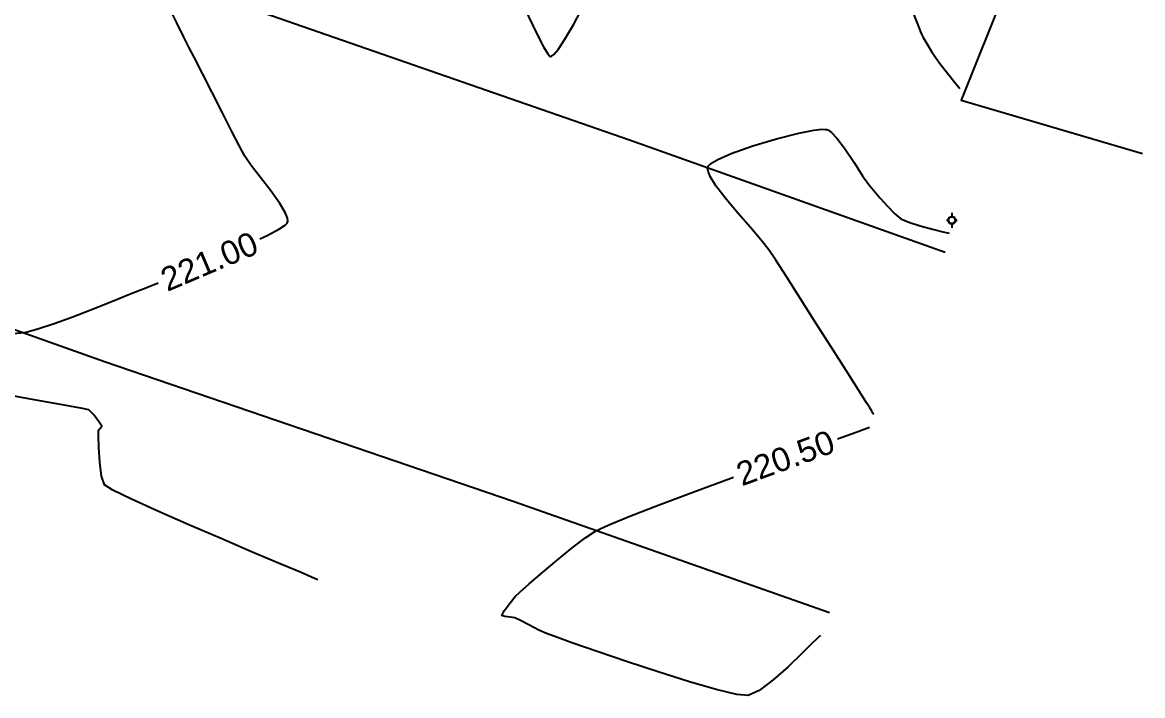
# Model space of a CAD drawing. Header units: metres. Extents: x 600780 to 602257, y 1303551 to 1303943.
# Drawn here: x 601448.36 to 601495.59, y 1303609.85 to 1303638.23 of the extents above; entities that cross this region are included whole.
import ezdxf

# ---------------------------------------------------------------- set-up
doc = ezdxf.new("R2010")
doc.units = ezdxf.units.M
doc.header["$LTSCALE"] = 0.0254
doc.header["$MEASUREMENT"] = 0
for name, color, linetype in [('CARRETERA', 8, 'Continuous'), ('CERCO', 6, 'Continuous'), ('CONT-MJR', 30, 'Continuous'), ('CONT-MNR', 56, 'Continuous'), ('POSTE DE LUZ', 1, 'Continuous')]:
    doc.layers.add(name, color=color, linetype=linetype)
doc.styles.add('CURVAS', font='arial.ttf', dxfattribs={"height": 1})

# ---------------------------------------------------------------- blocks, each defined once
blk = doc.blocks.new('*U11')
at = {"layer": 'CONT-MNR', "elevation": 220.5, "flags": 128}
blk.add_lwpolyline([(601484.261, 1303621.701), (601484.253, 1303621.715), (601484.222, 1303621.763), (601484.158, 1303621.864), (601484.086, 1303621.98), (601483.948, 1303622.198), (601483.597, 1303622.753), (601483.088, 1303623.556), (601482.478, 1303624.52), (601481.821, 1303625.554), (601481.173, 1303626.572), (601480.59, 1303627.484), (601480.126, 1303628.202), (601479.838, 1303628.637), (601479.515, 1303629.053), (601479.059, 1303629.584), (601478.541, 1303630.178), (601478.032, 1303630.782), (601477.603, 1303631.344), (601477.363, 1303631.727), (601477.269, 1303631.959), (601477.254, 1303632.081), (601477.263, 1303632.13), (601477.288, 1303632.177), (601477.395, 1303632.28), (601477.68, 1303632.453), (601478.247, 1303632.703), (601479.154, 1303633.025), (601480.151, 1303633.321), (601481.098, 1303633.558), (601481.726, 1303633.68), (601482.073, 1303633.721), (601482.229, 1303633.719), (601482.281, 1303633.708), (601482.344, 1303633.682), (601482.479, 1303633.586), (601482.706, 1303633.354), (601483.031, 1303632.93), (601483.436, 1303632.322), (601483.788, 1303631.767), (601484.032, 1303631.414), (601484.25, 1303631.153), (601484.534, 1303630.817), (601484.847, 1303630.466), (601485.149, 1303630.157), (601485.405, 1303629.95), (601485.735, 1303629.806), (601486.213, 1303629.657), (601486.73, 1303629.518), (601487.174, 1303629.406), (601487.437, 1303629.339)], dxfattribs=at)
blk = doc.blocks.new('*U12')
at = {"layer": 'CONT-MNR', "elevation": 220.5, "flags": 128}
for points in [[(601482.726, 1303620.672), (601483.514, 1303620.961), (601484.08, 1303621.171)], [(601482.011, 1303612.385), (601481.972, 1303612.351), (601481.864, 1303612.25), (601481.637, 1303612.028), (601481.238, 1303611.637), (601480.643, 1303611.07), (601480.013, 1303610.514), (601479.426, 1303610.073), (601478.96, 1303609.852), (601478.478, 1303609.898), (601477.616, 1303610.107), (601476.487, 1303610.435), (601475.204, 1303610.839), (601473.881, 1303611.275), (601472.632, 1303611.699), (601471.57, 1303612.068), (601470.808, 1303612.338), (601470.461, 1303612.464), (601470.138, 1303612.615), (601469.719, 1303612.828), (601469.337, 1303613.026), (601469.122, 1303613.129), (601468.934, 1303613.159), (601468.702, 1303613.184), (601468.574, 1303613.229), (601468.677, 1303613.429), (601468.921, 1303613.765), (601469.137, 1303614.029), (601469.329, 1303614.207), (601469.734, 1303614.564), (601470.284, 1303615.037), (601470.91, 1303615.562), (601471.544, 1303616.075), (601472.118, 1303616.512), (601472.564, 1303616.81), (601473.061, 1303617.038), (601473.979, 1303617.409), (601475.214, 1303617.886), (601476.665, 1303618.434), (601478.226, 1303619.016), (601478.338, 1303619.057)]]:
    blk.add_lwpolyline(points, dxfattribs=at)
at = {"layer": 'CONT-MNR', "color": 2, "insert": (601480.532, 1303619.867, 220.5), "char_height": 1, "attachment_point": 5, "rotation": 20.1862, "style": 'CURVAS'}
blk.add_mtext('{220.50}', dxfattribs=at)
blk = doc.blocks.new('*U16')
at = {"layer": 'CONT-MJR', "elevation": 221, "flags": 128}
for points in [[(601458.378, 1303629.105), (601458.688, 1303629.252), (601459.197, 1303629.526), (601459.441, 1303629.688), (601459.527, 1303629.772), (601459.545, 1303629.805), (601459.553, 1303629.855), (601459.537, 1303629.978), (601459.444, 1303630.211), (601459.219, 1303630.591), (601458.831, 1303631.132), (601458.402, 1303631.688), (601458.011, 1303632.196), (601457.74, 1303632.591), (601457.513, 1303633.009), (601457.179, 1303633.655), (601456.779, 1303634.441), (601456.357, 1303635.277), (601455.955, 1303636.072), (601455.616, 1303636.738), (601455.383, 1303637.184), (601455.155, 1303637.632), (601454.87, 1303638.212), (601454.55, 1303638.85)], [(601469.548, 1303638.801), (601470.022, 1303637.807), (601470.339, 1303637.196), (601470.519, 1303636.903), (601470.602, 1303636.808), (601470.632, 1303636.795), (601470.67, 1303636.802), (601470.766, 1303636.871), (601470.949, 1303637.086), (601471.238, 1303637.517), (601471.608, 1303638.152), (601471.911, 1303638.715)], [(601485.475, 1303639.688), (601485.552, 1303639.512), (601485.847, 1303638.796), (601486.087, 1303638.201), (601486.189, 1303637.941), (601486.23, 1303637.834), (601486.272, 1303637.728), (601486.348, 1303637.595), (601486.51, 1303637.316), (601486.695, 1303637.006), (601486.841, 1303636.776), (601487.046, 1303636.502), (601487.371, 1303636.087), (601487.692, 1303635.682), (601487.884, 1303635.439)], [(601460.824, 1303614.728), (601460.75, 1303614.76), (601460.546, 1303614.849), (601460.112, 1303615.034), (601459.334, 1303615.363), (601458.126, 1303615.875), (601456.766, 1303616.454), (601455.373, 1303617.054), (601454.065, 1303617.629), (601452.959, 1303618.131), (601452.174, 1303618.514), (601451.828, 1303618.733), (601451.699, 1303619.108), (601451.621, 1303619.691), (601451.581, 1303620.316), (601451.568, 1303620.82), (601451.57, 1303621.036), (601451.643, 1303621.122), (601451.71, 1303621.206), (601451.602, 1303621.375), (601451.371, 1303621.682), (601451.158, 1303621.899), (601450.819, 1303621.972), (601449.964, 1303622.129), (601448.709, 1303622.353), (601447.17, 1303622.626)], [(601447.955, 1303625.11), (601448.463, 1303625.163), (601449.008, 1303625.308), (601449.694, 1303625.536), (601450.448, 1303625.81), (601451.2, 1303626.099), (601451.876, 1303626.366), (601452.404, 1303626.579), (601452.871, 1303626.767), (601453.637, 1303627.074), (601454.084, 1303627.255)]]:
    blk.add_lwpolyline(points, dxfattribs=at)
at = {"layer": 'CONT-MJR', "color": 2, "insert": (601456.243, 1303628.151, 221), "char_height": 1, "attachment_point": 5, "rotation": 23.022, "style": 'CURVAS'}
blk.add_mtext('{221.00}', dxfattribs=at)

msp = doc.modelspace()

# ---------------------------------------------------------------- linework, layer by layer
at = {"layer": 'CARRETERA'}
for points in [[(601487.267, 1303628.535), (601473.958, 1303633.258), (601456.154, 1303639.46), (601440.44, 1303644.977), (601423.64, 1303650.949), (601386.712, 1303663.791), (601364.27, 1303671.7), (601352.114, 1303675.945), (601332.407, 1303682.804)], [(601326.638, 1303668.026), (601346.968, 1303660.785), (601358.638, 1303656.666), (601382.46, 1303648.485), (601392.975, 1303644.77), (601421.412, 1303634.726), (601434.945, 1303629.937), (601451.816, 1303623.94), (601469.057, 1303618.043), (601482.398, 1303613.352)]]:
    msp.add_lwpolyline(points, dxfattribs=at)
at = {"layer": 'CERCO'}
msp.add_lwpolyline([(601485.726, 1303766.34), (601487.239, 1303748.936), (601488.091, 1303736.874), (601488.627, 1303720.593), (601488.689, 1303713.461), (601489.295, 1303696.593), (601490.014, 1303680.326), (601490.797, 1303667.297), (601491.869, 1303658.706), (601491.941, 1303652.114), (601491.709, 1303644.361), (601487.94885, 1303634.94883), (601495.59316, 1303632.69808)], dxfattribs=at)
at = {"layer": 'POSTE DE LUZ'}
for p, q in [((601487.553, 1303630.19639), (601487.553, 1303630.026)), ((601487.3245, 1303629.886), (601487.413, 1303629.886)), ((601487.553, 1303629.746), (601487.553, 1303629.57561)), ((601487.693, 1303629.886), (601487.7815, 1303629.886))]:
    msp.add_line(p, q, dxfattribs=at)
for radius in [0.16, 0.14]:
    msp.add_circle((601487.553, 1303629.886), radius, dxfattribs=at)

# ---------------------------------------------------------------- block references
at = {"layer": 'CONT-MJR'}
msp.add_blockref('*U16', (0, 0), dxfattribs=at)
at = {"layer": 'CONT-MNR'}
for name in ['*U11', '*U12']:
    msp.add_blockref(name, (0, 0), dxfattribs=at)

doc.saveas('drawing.dxf')
